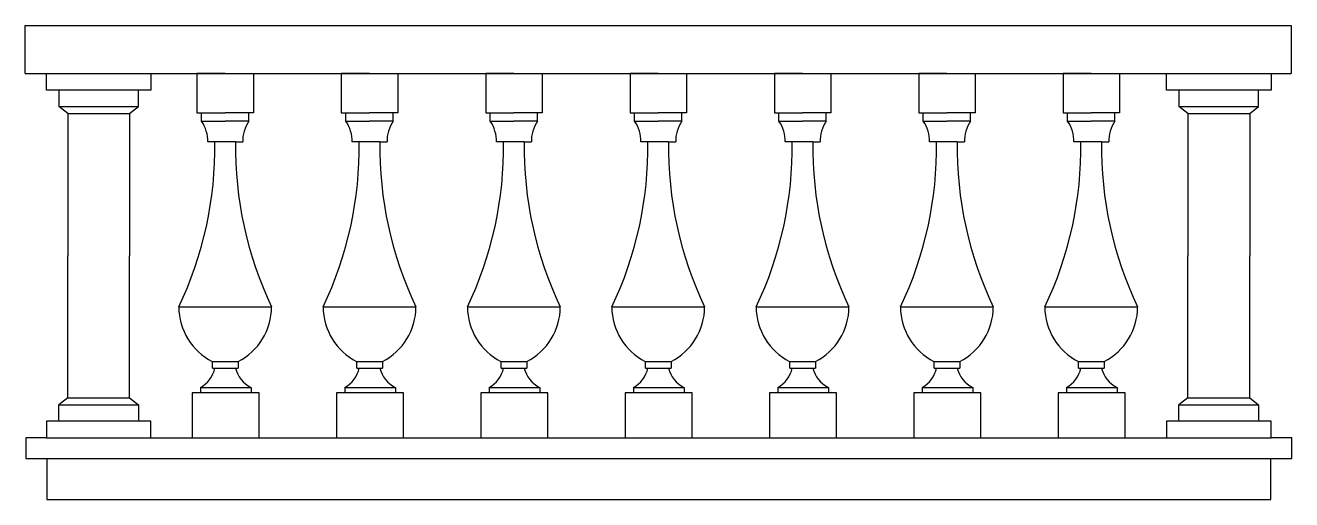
# Model space of a CAD drawing. Header units: millimetres. Extents: x 442 to 749, y 201 to 316.
import ezdxf

# ---------------------------------------------------------------- set-up
doc = ezdxf.new("R2010")
doc.units = ezdxf.units.MM

# ---------------------------------------------------------------- blocks, each defined once
blk = doc.blocks.new('Columna_1')
for p, q in [((-12.675, 88.24), (12.675, 88.24)), ((-12.675, 84.24), (-12.675, 88.24)), ((12.675, 88.24), (12.675, 84.24)), ((12.675, 84.24), (-12.675, 84.24)), ((-9.67, 84.24), (-9.67, 80.24)), ((9.67, 80.24), (9.67, 84.24)), ((-9.67, 80.24), (9.67, 80.24)), ((-7.5, 78.57), (-9.67, 80.24)), ((7.5, 78.57), (9.67, 80.24)), ((-7.5, 78.57), (7.5, 78.57)), ((-7.5, 78.57), (-7.5, 44.12)), ((7.5, 78.57), (7.5, 44.12)), ((-7.5, 9.67), (-7.5, 44.12)), ((7.5, 9.67), (7.5, 44.12)), ((-7.5, 9.67), (-9.67, 8)), ((-7.5, 9.67), (7.5, 9.67)), ((7.5, 9.67), (9.67, 8)), ((-9.67, 4), (-9.67, 8)), ((-9.67, 8), (9.67, 8)), ((9.67, 8), (9.67, 4)), ((12.675, 4), (-12.675, 4)), ((-12.675, 4), (-12.675, 0)), ((12.675, 0), (12.675, 4)), ((-12.675, 0), (12.675, 0))]:
    blk.add_line(p, q)
blk = doc.blocks.new('Columna_2')
for p, q in [((-0.12, 88.24), (-6.97, 88.24)), ((-6.97, 88.24), (-6.97, 78.7)), ((-0.12, 88.24), (6.73, 88.24)), ((6.73, 88.24), (6.73, 78.7)), ((-6.97, 78.7), (-5.88, 78.7)), ((-5.88, 76.7), (-5.88, 78.7)), ((-5.88, 78.7), (-0.12, 78.7)), ((5.62, 78.7), (-0.12, 78.7)), ((5.62, 76.7), (5.62, 78.7)), ((6.73, 78.7), (5.62, 78.7)), ((-5.88, 76.7), (-0.12, 76.7)), ((5.62, 76.7), (-0.12, 76.7)), ((-2.62, 71.7), (-4.38, 71.7)), ((2.38, 71.7), (-2.62, 71.7)), ((2.38, 71.7), (4.12, 71.7)), ((-11.38, 31.7), (11.12, 31.7)), ((-3.25, 16.9), (-3.25, 18.45)), ((-3.25, 18.45), (3, 18.45)), ((3, 18.45), (3, 16.9)), ((-3.25, 16.9), (3, 16.9)), ((8.13, 10.9), (-8.12, 10.9)), ((-8.12, 10.9), (-8.12, 0)), ((-6.12, 12.2), (6.13, 12.2)), ((-6.12, 12.2), (-6.12, 10.9)), ((6.13, 12.2), (6.13, 10.9)), ((8.13, 0), (8.13, 10.9)), ((-8.12, 0), (8.13, 0))]:
    blk.add_line(p, q)
for centre, radius, start, end in [((-12.37, 72.03), 8, 357.6573, 35.7411), ((12.12, 72.03), 8, 144.2589, 182.3427), ((-92.62, 70.43), 90, 334.5123, 0.8095), ((92.37, 70.43), 90, 179.1905, 205.4877), ((3.62, 31.78), 15, 180.3125, 242.7213), ((-3.87, 31.78), 15, 297.2787, 359.6875), ((-9.47, 18.35), 7, 298.5811, 348.0702), ((9.19, 18.49), 7, 193.1509, 244.0198)]:
    blk.add_arc(centre, radius, start, end)

msp = doc.modelspace()

# ---------------------------------------------------------------- linework, layer by layer
for p, q in [((441.83, 304.17), (441.83, 315.87)), ((441.83, 315.87), (748.78, 315.87)), ((748.78, 315.87), (748.78, 304.17)), ((441.83, 304.17), (748.78, 304.17)), ((447.03, 215.93), (441.96, 215.93)), ((441.96, 215.93), (441.96, 210.93)), ((447.03, 215.93), (743.91, 215.93)), ((748.91, 215.93), (743.91, 215.93)), ((748.91, 210.93), (748.91, 215.93)), ((441.96, 210.93), (748.91, 210.93)), ((447.03, 210.93), (447.03, 200.93)), ((743.83, 200.93), (743.83, 210.93)), ((447.03, 200.93), (743.83, 200.93))]:
    msp.add_line(p, q)

# ---------------------------------------------------------------- block references
for name, p in [('Columna_1', (459.63, 215.93)), ('Columna_2', (490.43, 215.93)), ('Columna_2', (525.43, 215.93)), ('Columna_2', (560.43, 215.93)), ('Columna_2', (595.43, 215.93)), ('Columna_2', (630.43, 215.93)), ('Columna_2', (665.43, 215.93)), ('Columna_2', (700.43, 215.93)), ('Columna_1', (731.23, 215.93))]:
    msp.add_blockref(name, p)

doc.saveas('drawing.dxf')
